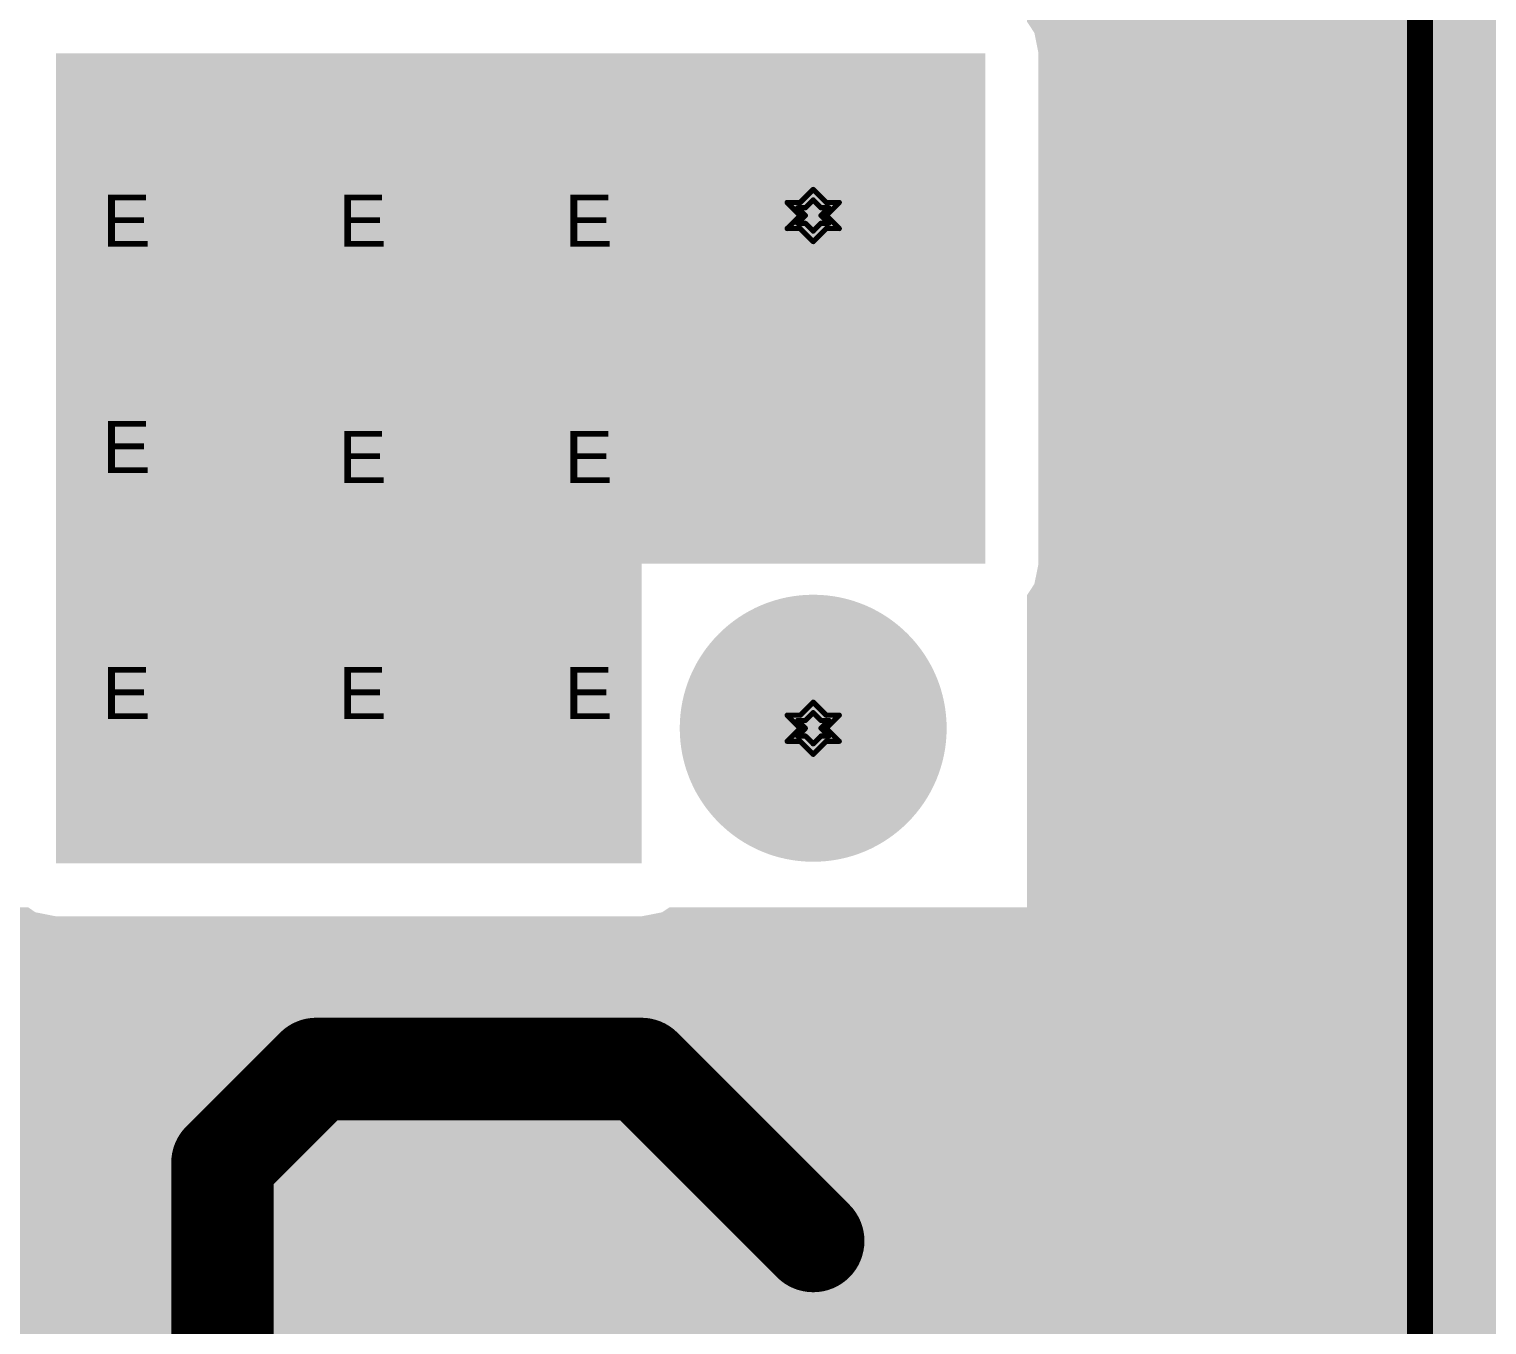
# Model space of a CAD drawing. Header units: inches. Extents: x 68 to 568, y 3 to 460.
# Drawn here: x 142.72 to 156.94, y 302.76 to 315.4 of the extents above; entities that cross this region are included whole.
import ezdxf

# ---------------------------------------------------------------- set-up
doc = ezdxf.new("R2010")
doc.units = ezdxf.units.IN
for name, color, linetype in [('Bottom Layer', 5, 'Continuous'), ('Bottom Solder', 6, 'Continuous'), ('Drill Drawing', 1, 'Continuous'), ('Layer 1', 16, 'Continuous'), ('Layer 2', 76, 'Continuous'), ('Multi-Layer', 9, 'Continuous'), ('Pad Holes', 156, 'Continuous'), ('Top Layer', 1, 'Continuous'), ('Top Overlay', 2, 'Continuous'), ('Top Solder', 216, 'Continuous'), ('Via Holes', 16, 'Continuous')]:
    doc.layers.add(name, color=color, linetype=linetype)
doc.styles.add('Arial', font='', dxfattribs={"height": 0.2})
doc.styles.get('Arial').set_extended_font_data('Arial')

# ---------------------------------------------------------------- blocks, each defined once
blk = doc.blocks.new('760895741_474')
at = {"layer": 'Bottom Layer'}
h = blk.add_hatch(color=5, dxfattribs=at)
edge = h.paths.add_edge_path()
edge.add_arc((17.5, 7.5), 1.2, 0, 360)
h = blk.add_hatch(color=5, dxfattribs=at)
edge = h.paths.add_edge_path()
edge.add_arc((17.5, 2.5), 1.2, 0, 360)
h = blk.add_hatch(color=5, dxfattribs=at)
edge = h.paths.add_edge_path()
edge.add_arc((17.5, -2.5), 1.2, 0, 360)
at = {"layer": 'Bottom Solder'}
h = blk.add_hatch(color=6, dxfattribs=at)
edge = h.paths.add_edge_path()
edge.add_arc((17.5, 7.5), 1.302, 0, 360)
h = blk.add_hatch(color=6, dxfattribs=at)
edge = h.paths.add_edge_path()
edge.add_arc((17.5, 2.5), 1.302, 0, 360)
h = blk.add_hatch(color=6, dxfattribs=at)
edge = h.paths.add_edge_path()
edge.add_arc((17.5, -2.5), 1.302, 0, 360)
at = {"layer": 'Layer 1'}
h = blk.add_hatch(color=16, dxfattribs=at)
edge = h.paths.add_edge_path()
edge.add_arc((17.5, 7.5), 1.2, 0, 360)
h = blk.add_hatch(color=16, dxfattribs=at)
edge = h.paths.add_edge_path()
edge.add_arc((17.5, 2.5), 1.2, 0, 360)
h = blk.add_hatch(color=16, dxfattribs=at)
edge = h.paths.add_edge_path()
edge.add_arc((17.5, -2.5), 1.2, 0, 360)
at = {"layer": 'Layer 2'}
h = blk.add_hatch(color=76, dxfattribs=at)
edge = h.paths.add_edge_path()
edge.add_arc((17.5, 7.5), 1.2, 0, 360)
h = blk.add_hatch(color=76, dxfattribs=at)
edge = h.paths.add_edge_path()
edge.add_arc((17.5, 2.5), 1.2, 0, 360)
h = blk.add_hatch(color=76, dxfattribs=at)
edge = h.paths.add_edge_path()
edge.add_arc((17.5, -2.5), 1.2, 0, 360)
at = {"layer": 'Multi-Layer'}
h = blk.add_hatch(color=9, dxfattribs=at)
edge = h.paths.add_edge_path()
edge.add_arc((17.5, 7.5), 1.2, 0, 360)
h = blk.add_hatch(color=9, dxfattribs=at)
edge = h.paths.add_edge_path()
edge.add_arc((17.5, 2.5), 1.2, 0, 360)
h = blk.add_hatch(color=9, dxfattribs=at)
edge = h.paths.add_edge_path()
edge.add_arc((17.5, -2.5), 1.2, 0, 360)
at = {"layer": 'Pad Holes'}
h = blk.add_hatch(color=7, dxfattribs=at)
edge = h.paths.add_edge_path()
edge.add_arc((17.5, 7.5), 0.6, 0, 360)
h = blk.add_hatch(color=7, dxfattribs=at)
edge = h.paths.add_edge_path()
edge.add_arc((17.5, 2.5), 0.6, 0, 360)
h = blk.add_hatch(color=7, dxfattribs=at)
edge = h.paths.add_edge_path()
edge.add_arc((17.5, -2.5), 0.6, 0, 360)
at = {"layer": 'Top Layer'}
h = blk.add_hatch(color=1, dxfattribs=at)
edge = h.paths.add_edge_path()
edge.add_arc((17.5, 7.5), 1.2, 0, 360)
h = blk.add_hatch(color=1, dxfattribs=at)
edge = h.paths.add_edge_path()
edge.add_arc((17.5, 2.5), 1.2, 0, 360)
h = blk.add_hatch(color=1, dxfattribs=at)
edge = h.paths.add_edge_path()
edge.add_arc((17.5, -2.5), 1.2, 0, 360)
at = {"layer": 'Top Solder'}
h = blk.add_hatch(color=216, dxfattribs=at)
edge = h.paths.add_edge_path()
edge.add_arc((17.5, 7.5), 1.302, 0, 360)
h = blk.add_hatch(color=216, dxfattribs=at)
edge = h.paths.add_edge_path()
edge.add_arc((17.5, 2.5), 1.302, 0, 360)
h = blk.add_hatch(color=216, dxfattribs=at)
edge = h.paths.add_edge_path()
edge.add_arc((17.5, -2.5), 1.302, 0, 360)
at = {"layer": 'Top Overlay'}
blk.add_lwpolyline([(23.419, -22.123, 0.254, 0.254, 0), (23.419, 22.123, 0.254, 0.254, 0)], format="xyseb", dxfattribs=at)

msp = doc.modelspace()

# ---------------------------------------------------------------- hatches: boundary and pattern name
at = {"layer": 'Bottom Layer'}
h = msp.add_hatch(color=5, dxfattribs=at)
edge = h.paths.add_edge_path()
edge.add_arc((143.648, 313.58), 0.3, 0, 360)
h = msp.add_hatch(color=5, dxfattribs=at)
edge = h.paths.add_edge_path()
edge.add_arc((145.951, 313.58), 0.3, 0, 360)
h = msp.add_hatch(color=5, dxfattribs=at)
edge = h.paths.add_edge_path()
edge.add_arc((148.158, 313.58), 0.3, 0, 360)
h = msp.add_hatch(color=5, dxfattribs=at)
edge = h.paths.add_edge_path()
edge.add_arc((143.648, 311.373), 0.3, 0, 360)
h = msp.add_hatch(color=5, dxfattribs=at)
edge = h.paths.add_edge_path()
edge.add_arc((145.951, 311.277), 0.3, 0, 360)
h = msp.add_hatch(color=5, dxfattribs=at)
edge = h.paths.add_edge_path()
edge.add_arc((148.158, 311.277), 0.3, 0, 360)
h = msp.add_hatch(color=5, dxfattribs=at)
edge = h.paths.add_edge_path()
edge.add_arc((143.648, 308.974), 0.3, 0, 360)
h = msp.add_hatch(color=5, dxfattribs=at)
edge = h.paths.add_edge_path()
edge.add_arc((145.951, 308.974), 0.3, 0, 360)
h = msp.add_hatch(color=5, dxfattribs=at)
edge = h.paths.add_edge_path()
edge.add_arc((148.158, 308.974), 0.3, 0, 360)
at = {"layer": 'Bottom Solder'}
h = msp.add_hatch(color=6, dxfattribs=at)
edge = h.paths.add_edge_path()
edge.add_arc((143.648, 313.58), 0.402, 0, 360)
h = msp.add_hatch(color=6, dxfattribs=at)
edge = h.paths.add_edge_path()
edge.add_arc((145.951, 313.58), 0.402, 0, 360)
h = msp.add_hatch(color=6, dxfattribs=at)
edge = h.paths.add_edge_path()
edge.add_arc((148.158, 313.58), 0.402, 0, 360)
h = msp.add_hatch(color=6, dxfattribs=at)
edge = h.paths.add_edge_path()
edge.add_arc((143.648, 311.373), 0.402, 0, 360)
h = msp.add_hatch(color=6, dxfattribs=at)
edge = h.paths.add_edge_path()
edge.add_arc((145.951, 311.277), 0.402, 0, 360)
h = msp.add_hatch(color=6, dxfattribs=at)
edge = h.paths.add_edge_path()
edge.add_arc((148.158, 311.277), 0.402, 0, 360)
h = msp.add_hatch(color=6, dxfattribs=at)
edge = h.paths.add_edge_path()
edge.add_arc((143.648, 308.974), 0.402, 0, 360)
h = msp.add_hatch(color=6, dxfattribs=at)
edge = h.paths.add_edge_path()
edge.add_arc((145.951, 308.974), 0.402, 0, 360)
h = msp.add_hatch(color=6, dxfattribs=at)
edge = h.paths.add_edge_path()
edge.add_arc((148.158, 308.974), 0.402, 0, 360)
at = {"layer": 'Layer 1'}
h = msp.add_hatch(color=16, dxfattribs=at)
edge = h.paths.add_edge_path()
edge.add_arc((143.648, 313.58), 0.3, 0, 360)
h = msp.add_hatch(color=16, dxfattribs=at)
edge = h.paths.add_edge_path()
edge.add_arc((145.951, 313.58), 0.3, 0, 360)
h = msp.add_hatch(color=16, dxfattribs=at)
edge = h.paths.add_edge_path()
edge.add_arc((148.158, 313.58), 0.3, 0, 360)
h = msp.add_hatch(color=16, dxfattribs=at)
edge = h.paths.add_edge_path()
edge.add_arc((143.648, 311.373), 0.3, 0, 360)
h = msp.add_hatch(color=16, dxfattribs=at)
edge = h.paths.add_edge_path()
edge.add_arc((145.951, 311.277), 0.3, 0, 360)
h = msp.add_hatch(color=16, dxfattribs=at)
edge = h.paths.add_edge_path()
edge.add_arc((148.158, 311.277), 0.3, 0, 360)
h = msp.add_hatch(color=16, dxfattribs=at)
edge = h.paths.add_edge_path()
edge.add_arc((143.648, 308.974), 0.3, 0, 360)
h = msp.add_hatch(color=16, dxfattribs=at)
edge = h.paths.add_edge_path()
edge.add_arc((145.951, 308.974), 0.3, 0, 360)
h = msp.add_hatch(color=16, dxfattribs=at)
edge = h.paths.add_edge_path()
edge.add_arc((148.158, 308.974), 0.3, 0, 360)
at = {"layer": 'Layer 2'}
h = msp.add_hatch(color=76, dxfattribs=at)
edge = h.paths.add_edge_path()
edge.add_arc((143.648, 313.58), 0.3, 0, 360)
h = msp.add_hatch(color=76, dxfattribs=at)
edge = h.paths.add_edge_path()
edge.add_arc((145.951, 313.58), 0.3, 0, 360)
h = msp.add_hatch(color=76, dxfattribs=at)
edge = h.paths.add_edge_path()
edge.add_arc((148.158, 313.58), 0.3, 0, 360)
h = msp.add_hatch(color=76, dxfattribs=at)
edge = h.paths.add_edge_path()
edge.add_arc((143.648, 311.373), 0.3, 0, 360)
h = msp.add_hatch(color=76, dxfattribs=at)
edge = h.paths.add_edge_path()
edge.add_arc((145.951, 311.277), 0.3, 0, 360)
h = msp.add_hatch(color=76, dxfattribs=at)
edge = h.paths.add_edge_path()
edge.add_arc((148.158, 311.277), 0.3, 0, 360)
h = msp.add_hatch(color=76, dxfattribs=at)
edge = h.paths.add_edge_path()
edge.add_arc((143.648, 308.974), 0.3, 0, 360)
h = msp.add_hatch(color=76, dxfattribs=at)
edge = h.paths.add_edge_path()
edge.add_arc((145.951, 308.974), 0.3, 0, 360)
h = msp.add_hatch(color=76, dxfattribs=at)
edge = h.paths.add_edge_path()
edge.add_arc((148.158, 308.974), 0.3, 0, 360)
at = {"layer": 'Top Layer'}
h = msp.add_hatch(color=1, dxfattribs=at)
h.paths.add_polyline_path([(174.828, 325.78), (174.828, 322.308), (177.343, 322.308), (177.343, 314.757), (164.89, 314.757), (164.89, 314.95), (164.372, 314.95), (164.372, 314.757), (160.401, 314.757), (160.401, 303.351), (157.354, 300.304), (136.296, 300.304), (136.296, 325.781), (174.828, 325.781)])
h.paths.add_polyline_path([(150.537, 325.327), (150.193, 325.327), (149.855, 325.26), (149.537, 325.128), (149.251, 324.937), (149.008, 324.694), (148.817, 324.407), (148.685, 324.09), (148.618, 323.752), (148.618, 323.58), (148.618, 323.408), (148.685, 323.07), (148.817, 322.752), (149.008, 322.466), (149.251, 322.223), (149.537, 322.032), (149.855, 321.9), (150.193, 321.833), (150.537, 321.833), (150.875, 321.9), (151.192, 322.032), (151.479, 322.223), (151.722, 322.466), (151.913, 322.752), (152.045, 323.07), (152.112, 323.408), (152.112, 323.58), (152.112, 323.752), (152.045, 324.09), (151.913, 324.407), (151.722, 324.694), (151.479, 324.937), (151.192, 325.128), (150.875, 325.26)], flags=0)
h.paths.add_polyline_path([(150.537, 320.327), (150.193, 320.327), (149.855, 320.26), (149.537, 320.128), (149.251, 319.937), (149.008, 319.694), (148.817, 319.407), (148.685, 319.09), (148.618, 318.752), (148.618, 318.58), (148.618, 318.408), (148.685, 318.07), (148.817, 317.752), (149.008, 317.466), (149.251, 317.223), (149.537, 317.032), (149.855, 316.9), (150.193, 316.833), (150.537, 316.833), (150.875, 316.9), (151.192, 317.032), (151.479, 317.223), (151.722, 317.466), (151.913, 317.752), (152.045, 318.07), (152.112, 318.408), (152.112, 318.58), (152.112, 318.752), (152.045, 319.09), (151.913, 319.407), (151.722, 319.694), (151.479, 319.937), (151.192, 320.128), (150.875, 320.26)], flags=0)
h.paths.add_polyline_path([(152.045, 315.681), (142.977, 315.681), (142.778, 315.642), (142.67, 315.57), (142.57, 315.57), (142.57, 315.469), (142.498, 315.361), (142.459, 315.163), (142.459, 310.185), (142.459, 307.264), (142.498, 307.066), (142.57, 306.958), (142.57, 306.832), (142.708, 306.832), (142.778, 306.785), (142.977, 306.746), (148.692, 306.746), (148.89, 306.785), (148.96, 306.832), (152.451, 306.832), (152.451, 309.878), (152.523, 309.987), (152.563, 310.185), (152.563, 315.163), (152.523, 315.361), (152.451, 315.47), (152.451, 315.57), (152.351, 315.57), (152.243, 315.642)], flags=0)
for points in [[(142.977, 307.264), (148.692, 307.264), (148.692, 315.163), (142.977, 315.163)], [(142.977, 310.185), (152.045, 310.185), (152.045, 315.163), (142.977, 315.163)]]:
    msp.add_hatch(color=1, dxfattribs=at).paths.add_polyline_path(points)
h = msp.add_hatch(color=1, dxfattribs=at)
edge = h.paths.add_edge_path()
edge.add_arc((143.648, 313.58), 0.3, 0, 360)
h = msp.add_hatch(color=1, dxfattribs=at)
edge = h.paths.add_edge_path()
edge.add_arc((145.951, 313.58), 0.3, 0, 360)
h = msp.add_hatch(color=1, dxfattribs=at)
edge = h.paths.add_edge_path()
edge.add_arc((148.158, 313.58), 0.3, 0, 360)
h = msp.add_hatch(color=1, dxfattribs=at)
edge = h.paths.add_edge_path()
edge.add_arc((143.648, 311.373), 0.3, 0, 360)
h = msp.add_hatch(color=1, dxfattribs=at)
edge = h.paths.add_edge_path()
edge.add_arc((145.951, 311.277), 0.3, 0, 360)
h = msp.add_hatch(color=1, dxfattribs=at)
edge = h.paths.add_edge_path()
edge.add_arc((148.158, 311.277), 0.3, 0, 360)
h = msp.add_hatch(color=1, dxfattribs=at)
edge = h.paths.add_edge_path()
edge.add_arc((143.648, 308.974), 0.3, 0, 360)
h = msp.add_hatch(color=1, dxfattribs=at)
edge = h.paths.add_edge_path()
edge.add_arc((145.951, 308.974), 0.3, 0, 360)
h = msp.add_hatch(color=1, dxfattribs=at)
edge = h.paths.add_edge_path()
edge.add_arc((148.158, 308.974), 0.3, 0, 360)
at = {"layer": 'Top Solder'}
h = msp.add_hatch(color=216, dxfattribs=at)
edge = h.paths.add_edge_path()
edge.add_arc((143.648, 313.58), 0.402, 0, 360)
h = msp.add_hatch(color=216, dxfattribs=at)
edge = h.paths.add_edge_path()
edge.add_arc((145.951, 313.58), 0.402, 0, 360)
h = msp.add_hatch(color=216, dxfattribs=at)
edge = h.paths.add_edge_path()
edge.add_arc((148.158, 313.58), 0.402, 0, 360)
h = msp.add_hatch(color=216, dxfattribs=at)
edge = h.paths.add_edge_path()
edge.add_arc((143.648, 311.373), 0.402, 0, 360)
h = msp.add_hatch(color=216, dxfattribs=at)
edge = h.paths.add_edge_path()
edge.add_arc((145.951, 311.277), 0.402, 0, 360)
h = msp.add_hatch(color=216, dxfattribs=at)
edge = h.paths.add_edge_path()
edge.add_arc((148.158, 311.277), 0.402, 0, 360)
h = msp.add_hatch(color=216, dxfattribs=at)
edge = h.paths.add_edge_path()
edge.add_arc((143.648, 308.974), 0.402, 0, 360)
h = msp.add_hatch(color=216, dxfattribs=at)
edge = h.paths.add_edge_path()
edge.add_arc((145.951, 308.974), 0.402, 0, 360)
h = msp.add_hatch(color=216, dxfattribs=at)
edge = h.paths.add_edge_path()
edge.add_arc((148.158, 308.974), 0.402, 0, 360)
at = {"layer": 'Via Holes'}
h = msp.add_hatch(color=7, dxfattribs=at)
edge = h.paths.add_edge_path()
edge.add_arc((143.648, 313.58), 0.15, 0, 360)
h = msp.add_hatch(color=7, dxfattribs=at)
edge = h.paths.add_edge_path()
edge.add_arc((145.951, 313.58), 0.15, 0, 360)
h = msp.add_hatch(color=7, dxfattribs=at)
edge = h.paths.add_edge_path()
edge.add_arc((148.158, 313.58), 0.15, 0, 360)
h = msp.add_hatch(color=7, dxfattribs=at)
edge = h.paths.add_edge_path()
edge.add_arc((143.648, 311.373), 0.15, 0, 360)
h = msp.add_hatch(color=7, dxfattribs=at)
edge = h.paths.add_edge_path()
edge.add_arc((145.951, 311.277), 0.15, 0, 360)
h = msp.add_hatch(color=7, dxfattribs=at)
edge = h.paths.add_edge_path()
edge.add_arc((148.158, 311.277), 0.15, 0, 360)
h = msp.add_hatch(color=7, dxfattribs=at)
edge = h.paths.add_edge_path()
edge.add_arc((143.648, 308.974), 0.15, 0, 360)
h = msp.add_hatch(color=7, dxfattribs=at)
edge = h.paths.add_edge_path()
edge.add_arc((145.951, 308.974), 0.15, 0, 360)
h = msp.add_hatch(color=7, dxfattribs=at)
edge = h.paths.add_edge_path()
edge.add_arc((148.158, 308.974), 0.15, 0, 360)

# ---------------------------------------------------------------- linework, layer by layer
at = {"layer": 'Bottom Layer'}
for points in [[(144.602, 304.343, 1, 1, 0), (145.517, 305.257, 1, 1, 0)], [(145.517, 305.257, 1, 1, 0), (148.688, 305.257, 1, 1, 0)], [(148.688, 305.257, 1, 1, 0), (150.365, 303.58, 1, 1, 0)], [(144.602, 286.696, 1, 1, 0), (144.602, 304.343, 1, 1, 0)]]:
    msp.add_lwpolyline(points, format="xyseb", dxfattribs=at)
for points in [[(145.267, 305.257, 0.5, 0.5, 1), (145.767, 305.257, 0.5, 0.5, 1)], [(145.267, 305.257, 0.5, 0.5, 1), (145.767, 305.257, 0.5, 0.5, 1)], [(148.438, 305.257, 0.5, 0.5, 1), (148.938, 305.257, 0.5, 0.5, 1)], [(148.438, 305.257, 0.5, 0.5, 1), (148.938, 305.257, 0.5, 0.5, 1)], [(144.352, 304.343, 0.5, 0.5, 1), (144.852, 304.343, 0.5, 0.5, 1)], [(144.352, 304.343, 0.5, 0.5, 1), (144.852, 304.343, 0.5, 0.5, 1)], [(150.115, 303.58, 0.5, 0.5, 1), (150.615, 303.58, 0.5, 0.5, 1)]]:
    msp.add_lwpolyline(points, format="xyseb", close=True, dxfattribs=at)
at = {"layer": 'Drill Drawing'}
for points in [[(150.111, 313.707, 0.0508, 0.0508, 0), (150.238, 313.58, 0.0508, 0.0508, 0)], [(150.111, 313.707, 0.0508, 0.0508, 0), (150.238, 313.707, 0.0508, 0.0508, 0)], [(150.238, 313.707, 0.0508, 0.0508, 0), (150.365, 313.834, 0.0508, 0.0508, 0)], [(150.289, 313.656, 0.0508, 0.0508, 0), (150.365, 313.732, 0.0508, 0.0508, 0)], [(150.365, 313.834, 0.0508, 0.0508, 0), (150.492, 313.707, 0.0508, 0.0508, 0)], [(150.365, 313.732, 0.0508, 0.0508, 0), (150.441, 313.656, 0.0508, 0.0508, 0)], [(150.492, 313.707, 0.0508, 0.0508, 0), (150.619, 313.707, 0.0508, 0.0508, 0)], [(150.492, 313.58, 0.0508, 0.0508, 0), (150.619, 313.707, 0.0508, 0.0508, 0)], [(150.111, 313.453, 0.0508, 0.0508, 0), (150.238, 313.58, 0.0508, 0.0508, 0)], [(150.213, 313.656, 0.0508, 0.0508, 0), (150.289, 313.58, 0.0508, 0.0508, 0)], [(150.213, 313.656, 0.0508, 0.0508, 0), (150.289, 313.656, 0.0508, 0.0508, 0)], [(150.213, 313.504, 0.0508, 0.0508, 0), (150.289, 313.58, 0.0508, 0.0508, 0)], [(150.441, 313.656, 0.0508, 0.0508, 0), (150.517, 313.656, 0.0508, 0.0508, 0)], [(150.441, 313.58, 0.0508, 0.0508, 0), (150.517, 313.656, 0.0508, 0.0508, 0)], [(150.441, 313.58, 0.0508, 0.0508, 0), (150.517, 313.504, 0.0508, 0.0508, 0)], [(150.492, 313.58, 0.0508, 0.0508, 0), (150.619, 313.453, 0.0508, 0.0508, 0)], [(150.111, 313.453, 0.0508, 0.0508, 0), (150.238, 313.453, 0.0508, 0.0508, 0)], [(150.213, 313.504, 0.0508, 0.0508, 0), (150.289, 313.504, 0.0508, 0.0508, 0)], [(150.238, 313.453, 0.0508, 0.0508, 0), (150.365, 313.326, 0.0508, 0.0508, 0)], [(150.289, 313.504, 0.0508, 0.0508, 0), (150.365, 313.428, 0.0508, 0.0508, 0)], [(150.365, 313.428, 0.0508, 0.0508, 0), (150.441, 313.504, 0.0508, 0.0508, 0)], [(150.365, 313.326, 0.0508, 0.0508, 0), (150.492, 313.453, 0.0508, 0.0508, 0)], [(150.441, 313.504, 0.0508, 0.0508, 0), (150.517, 313.504, 0.0508, 0.0508, 0)], [(150.492, 313.453, 0.0508, 0.0508, 0), (150.619, 313.453, 0.0508, 0.0508, 0)], [(150.238, 308.707, 0.0508, 0.0508, 0), (150.365, 308.834, 0.0508, 0.0508, 0)], [(150.289, 308.656, 0.0508, 0.0508, 0), (150.365, 308.732, 0.0508, 0.0508, 0)], [(150.365, 308.834, 0.0508, 0.0508, 0), (150.492, 308.707, 0.0508, 0.0508, 0)], [(150.365, 308.732, 0.0508, 0.0508, 0), (150.441, 308.656, 0.0508, 0.0508, 0)], [(150.111, 308.707, 0.0508, 0.0508, 0), (150.238, 308.58, 0.0508, 0.0508, 0)], [(150.111, 308.707, 0.0508, 0.0508, 0), (150.238, 308.707, 0.0508, 0.0508, 0)], [(150.111, 308.453, 0.0508, 0.0508, 0), (150.238, 308.58, 0.0508, 0.0508, 0)], [(150.213, 308.656, 0.0508, 0.0508, 0), (150.289, 308.58, 0.0508, 0.0508, 0)], [(150.213, 308.656, 0.0508, 0.0508, 0), (150.289, 308.656, 0.0508, 0.0508, 0)], [(150.213, 308.504, 0.0508, 0.0508, 0), (150.289, 308.58, 0.0508, 0.0508, 0)], [(150.441, 308.656, 0.0508, 0.0508, 0), (150.517, 308.656, 0.0508, 0.0508, 0)], [(150.441, 308.58, 0.0508, 0.0508, 0), (150.517, 308.656, 0.0508, 0.0508, 0)], [(150.441, 308.58, 0.0508, 0.0508, 0), (150.517, 308.504, 0.0508, 0.0508, 0)], [(150.492, 308.707, 0.0508, 0.0508, 0), (150.619, 308.707, 0.0508, 0.0508, 0)], [(150.492, 308.58, 0.0508, 0.0508, 0), (150.619, 308.707, 0.0508, 0.0508, 0)], [(150.492, 308.58, 0.0508, 0.0508, 0), (150.619, 308.453, 0.0508, 0.0508, 0)], [(150.111, 308.453, 0.0508, 0.0508, 0), (150.238, 308.453, 0.0508, 0.0508, 0)], [(150.213, 308.504, 0.0508, 0.0508, 0), (150.289, 308.504, 0.0508, 0.0508, 0)], [(150.238, 308.453, 0.0508, 0.0508, 0), (150.365, 308.326, 0.0508, 0.0508, 0)], [(150.289, 308.504, 0.0508, 0.0508, 0), (150.365, 308.428, 0.0508, 0.0508, 0)], [(150.365, 308.428, 0.0508, 0.0508, 0), (150.441, 308.504, 0.0508, 0.0508, 0)], [(150.365, 308.326, 0.0508, 0.0508, 0), (150.492, 308.453, 0.0508, 0.0508, 0)], [(150.441, 308.504, 0.0508, 0.0508, 0), (150.517, 308.504, 0.0508, 0.0508, 0)], [(150.492, 308.453, 0.0508, 0.0508, 0), (150.619, 308.453, 0.0508, 0.0508, 0)], [(150.238, 303.707, 0.0508, 0.0508, 0), (150.365, 303.834, 0.0508, 0.0508, 0)], [(150.365, 303.834, 0.0508, 0.0508, 0), (150.492, 303.707, 0.0508, 0.0508, 0)], [(150.111, 303.707, 0.0508, 0.0508, 0), (150.238, 303.58, 0.0508, 0.0508, 0)], [(150.111, 303.707, 0.0508, 0.0508, 0), (150.238, 303.707, 0.0508, 0.0508, 0)], [(150.213, 303.656, 0.0508, 0.0508, 0), (150.289, 303.58, 0.0508, 0.0508, 0)], [(150.213, 303.656, 0.0508, 0.0508, 0), (150.289, 303.656, 0.0508, 0.0508, 0)], [(150.289, 303.656, 0.0508, 0.0508, 0), (150.365, 303.732, 0.0508, 0.0508, 0)], [(150.365, 303.732, 0.0508, 0.0508, 0), (150.441, 303.656, 0.0508, 0.0508, 0)], [(150.441, 303.656, 0.0508, 0.0508, 0), (150.517, 303.656, 0.0508, 0.0508, 0)], [(150.441, 303.58, 0.0508, 0.0508, 0), (150.517, 303.656, 0.0508, 0.0508, 0)], [(150.492, 303.707, 0.0508, 0.0508, 0), (150.619, 303.707, 0.0508, 0.0508, 0)], [(150.492, 303.58, 0.0508, 0.0508, 0), (150.619, 303.707, 0.0508, 0.0508, 0)], [(150.111, 303.453, 0.0508, 0.0508, 0), (150.238, 303.58, 0.0508, 0.0508, 0)], [(150.213, 303.504, 0.0508, 0.0508, 0), (150.289, 303.58, 0.0508, 0.0508, 0)], [(150.213, 303.504, 0.0508, 0.0508, 0), (150.289, 303.504, 0.0508, 0.0508, 0)], [(150.289, 303.504, 0.0508, 0.0508, 0), (150.365, 303.428, 0.0508, 0.0508, 0)], [(150.365, 303.428, 0.0508, 0.0508, 0), (150.441, 303.504, 0.0508, 0.0508, 0)], [(150.441, 303.58, 0.0508, 0.0508, 0), (150.517, 303.504, 0.0508, 0.0508, 0)], [(150.441, 303.504, 0.0508, 0.0508, 0), (150.517, 303.504, 0.0508, 0.0508, 0)], [(150.492, 303.58, 0.0508, 0.0508, 0), (150.619, 303.453, 0.0508, 0.0508, 0)], [(150.111, 303.453, 0.0508, 0.0508, 0), (150.238, 303.453, 0.0508, 0.0508, 0)], [(150.238, 303.453, 0.0508, 0.0508, 0), (150.365, 303.326, 0.0508, 0.0508, 0)], [(150.365, 303.326, 0.0508, 0.0508, 0), (150.492, 303.453, 0.0508, 0.0508, 0)], [(150.492, 303.453, 0.0508, 0.0508, 0), (150.619, 303.453, 0.0508, 0.0508, 0)]]:
    msp.add_lwpolyline(points, format="xyseb", dxfattribs=at)
for points in [[(150.098, 313.707, 0.0254, 0.0254, 1), (150.124, 313.707, 0.0254, 0.0254, 1)], [(150.098, 313.707, 0.0254, 0.0254, 1), (150.124, 313.707, 0.0254, 0.0254, 1)], [(150.225, 313.707, 0.0254, 0.0254, 1), (150.251, 313.707, 0.0254, 0.0254, 1)], [(150.225, 313.707, 0.0254, 0.0254, 1), (150.251, 313.707, 0.0254, 0.0254, 1)], [(150.352, 313.834, 0.0254, 0.0254, 1), (150.378, 313.834, 0.0254, 0.0254, 1)], [(150.352, 313.834, 0.0254, 0.0254, 1), (150.378, 313.834, 0.0254, 0.0254, 1)], [(150.352, 313.732, 0.0254, 0.0254, 1), (150.378, 313.732, 0.0254, 0.0254, 1)], [(150.352, 313.732, 0.0254, 0.0254, 1), (150.378, 313.732, 0.0254, 0.0254, 1)], [(150.479, 313.707, 0.0254, 0.0254, 1), (150.505, 313.707, 0.0254, 0.0254, 1)], [(150.479, 313.707, 0.0254, 0.0254, 1), (150.505, 313.707, 0.0254, 0.0254, 1)], [(150.606, 313.707, 0.0254, 0.0254, 1), (150.632, 313.707, 0.0254, 0.0254, 1)], [(150.606, 313.707, 0.0254, 0.0254, 1), (150.632, 313.707, 0.0254, 0.0254, 1)], [(150.2, 313.656, 0.0254, 0.0254, 1), (150.225, 313.656, 0.0254, 0.0254, 1)], [(150.2, 313.656, 0.0254, 0.0254, 1), (150.225, 313.656, 0.0254, 0.0254, 1)], [(150.225, 313.58, 0.0254, 0.0254, 1), (150.251, 313.58, 0.0254, 0.0254, 1)], [(150.225, 313.58, 0.0254, 0.0254, 1), (150.251, 313.58, 0.0254, 0.0254, 1)], [(150.276, 313.656, 0.0254, 0.0254, 1), (150.301, 313.656, 0.0254, 0.0254, 1)], [(150.276, 313.656, 0.0254, 0.0254, 1), (150.301, 313.656, 0.0254, 0.0254, 1)], [(150.276, 313.58, 0.0254, 0.0254, 1), (150.301, 313.58, 0.0254, 0.0254, 1)], [(150.276, 313.58, 0.0254, 0.0254, 1), (150.301, 313.58, 0.0254, 0.0254, 1)], [(150.428, 313.656, 0.0254, 0.0254, 1), (150.454, 313.656, 0.0254, 0.0254, 1)], [(150.428, 313.656, 0.0254, 0.0254, 1), (150.454, 313.656, 0.0254, 0.0254, 1)], [(150.428, 313.58, 0.0254, 0.0254, 1), (150.454, 313.58, 0.0254, 0.0254, 1)], [(150.428, 313.58, 0.0254, 0.0254, 1), (150.454, 313.58, 0.0254, 0.0254, 1)], [(150.479, 313.58, 0.0254, 0.0254, 1), (150.505, 313.58, 0.0254, 0.0254, 1)], [(150.479, 313.58, 0.0254, 0.0254, 1), (150.505, 313.58, 0.0254, 0.0254, 1)], [(150.505, 313.656, 0.0254, 0.0254, 1), (150.53, 313.656, 0.0254, 0.0254, 1)], [(150.505, 313.656, 0.0254, 0.0254, 1), (150.53, 313.656, 0.0254, 0.0254, 1)], [(150.098, 313.453, 0.0254, 0.0254, 1), (150.124, 313.453, 0.0254, 0.0254, 1)], [(150.098, 313.453, 0.0254, 0.0254, 1), (150.124, 313.453, 0.0254, 0.0254, 1)], [(150.2, 313.504, 0.0254, 0.0254, 1), (150.225, 313.504, 0.0254, 0.0254, 1)], [(150.2, 313.504, 0.0254, 0.0254, 1), (150.225, 313.504, 0.0254, 0.0254, 1)], [(150.225, 313.453, 0.0254, 0.0254, 1), (150.251, 313.453, 0.0254, 0.0254, 1)], [(150.225, 313.453, 0.0254, 0.0254, 1), (150.251, 313.453, 0.0254, 0.0254, 1)], [(150.276, 313.504, 0.0254, 0.0254, 1), (150.301, 313.504, 0.0254, 0.0254, 1)], [(150.276, 313.504, 0.0254, 0.0254, 1), (150.301, 313.504, 0.0254, 0.0254, 1)], [(150.352, 313.428, 0.0254, 0.0254, 1), (150.378, 313.428, 0.0254, 0.0254, 1)], [(150.352, 313.428, 0.0254, 0.0254, 1), (150.378, 313.428, 0.0254, 0.0254, 1)], [(150.428, 313.504, 0.0254, 0.0254, 1), (150.454, 313.504, 0.0254, 0.0254, 1)], [(150.428, 313.504, 0.0254, 0.0254, 1), (150.454, 313.504, 0.0254, 0.0254, 1)], [(150.479, 313.453, 0.0254, 0.0254, 1), (150.505, 313.453, 0.0254, 0.0254, 1)], [(150.479, 313.453, 0.0254, 0.0254, 1), (150.505, 313.453, 0.0254, 0.0254, 1)], [(150.505, 313.504, 0.0254, 0.0254, 1), (150.53, 313.504, 0.0254, 0.0254, 1)], [(150.505, 313.504, 0.0254, 0.0254, 1), (150.53, 313.504, 0.0254, 0.0254, 1)], [(150.606, 313.453, 0.0254, 0.0254, 1), (150.632, 313.453, 0.0254, 0.0254, 1)], [(150.606, 313.453, 0.0254, 0.0254, 1), (150.632, 313.453, 0.0254, 0.0254, 1)], [(150.352, 313.326, 0.0254, 0.0254, 1), (150.378, 313.326, 0.0254, 0.0254, 1)], [(150.352, 313.326, 0.0254, 0.0254, 1), (150.378, 313.326, 0.0254, 0.0254, 1)], [(150.352, 308.834, 0.0254, 0.0254, 1), (150.378, 308.834, 0.0254, 0.0254, 1)], [(150.352, 308.834, 0.0254, 0.0254, 1), (150.378, 308.834, 0.0254, 0.0254, 1)], [(150.352, 308.732, 0.0254, 0.0254, 1), (150.378, 308.732, 0.0254, 0.0254, 1)], [(150.352, 308.732, 0.0254, 0.0254, 1), (150.378, 308.732, 0.0254, 0.0254, 1)], [(150.098, 308.707, 0.0254, 0.0254, 1), (150.124, 308.707, 0.0254, 0.0254, 1)], [(150.098, 308.707, 0.0254, 0.0254, 1), (150.124, 308.707, 0.0254, 0.0254, 1)], [(150.2, 308.656, 0.0254, 0.0254, 1), (150.225, 308.656, 0.0254, 0.0254, 1)], [(150.2, 308.656, 0.0254, 0.0254, 1), (150.225, 308.656, 0.0254, 0.0254, 1)], [(150.225, 308.707, 0.0254, 0.0254, 1), (150.251, 308.707, 0.0254, 0.0254, 1)], [(150.225, 308.707, 0.0254, 0.0254, 1), (150.251, 308.707, 0.0254, 0.0254, 1)], [(150.225, 308.58, 0.0254, 0.0254, 1), (150.251, 308.58, 0.0254, 0.0254, 1)], [(150.225, 308.58, 0.0254, 0.0254, 1), (150.251, 308.58, 0.0254, 0.0254, 1)], [(150.276, 308.656, 0.0254, 0.0254, 1), (150.301, 308.656, 0.0254, 0.0254, 1)], [(150.276, 308.656, 0.0254, 0.0254, 1), (150.301, 308.656, 0.0254, 0.0254, 1)], [(150.276, 308.58, 0.0254, 0.0254, 1), (150.301, 308.58, 0.0254, 0.0254, 1)], [(150.276, 308.58, 0.0254, 0.0254, 1), (150.301, 308.58, 0.0254, 0.0254, 1)], [(150.428, 308.656, 0.0254, 0.0254, 1), (150.454, 308.656, 0.0254, 0.0254, 1)], [(150.428, 308.656, 0.0254, 0.0254, 1), (150.454, 308.656, 0.0254, 0.0254, 1)], [(150.428, 308.58, 0.0254, 0.0254, 1), (150.454, 308.58, 0.0254, 0.0254, 1)], [(150.428, 308.58, 0.0254, 0.0254, 1), (150.454, 308.58, 0.0254, 0.0254, 1)], [(150.479, 308.707, 0.0254, 0.0254, 1), (150.505, 308.707, 0.0254, 0.0254, 1)], [(150.479, 308.707, 0.0254, 0.0254, 1), (150.505, 308.707, 0.0254, 0.0254, 1)], [(150.479, 308.58, 0.0254, 0.0254, 1), (150.505, 308.58, 0.0254, 0.0254, 1)], [(150.479, 308.58, 0.0254, 0.0254, 1), (150.505, 308.58, 0.0254, 0.0254, 1)], [(150.505, 308.656, 0.0254, 0.0254, 1), (150.53, 308.656, 0.0254, 0.0254, 1)], [(150.505, 308.656, 0.0254, 0.0254, 1), (150.53, 308.656, 0.0254, 0.0254, 1)], [(150.606, 308.707, 0.0254, 0.0254, 1), (150.632, 308.707, 0.0254, 0.0254, 1)], [(150.606, 308.707, 0.0254, 0.0254, 1), (150.632, 308.707, 0.0254, 0.0254, 1)], [(150.098, 308.453, 0.0254, 0.0254, 1), (150.124, 308.453, 0.0254, 0.0254, 1)], [(150.098, 308.453, 0.0254, 0.0254, 1), (150.124, 308.453, 0.0254, 0.0254, 1)], [(150.2, 308.504, 0.0254, 0.0254, 1), (150.225, 308.504, 0.0254, 0.0254, 1)], [(150.2, 308.504, 0.0254, 0.0254, 1), (150.225, 308.504, 0.0254, 0.0254, 1)], [(150.225, 308.453, 0.0254, 0.0254, 1), (150.251, 308.453, 0.0254, 0.0254, 1)], [(150.225, 308.453, 0.0254, 0.0254, 1), (150.251, 308.453, 0.0254, 0.0254, 1)], [(150.276, 308.504, 0.0254, 0.0254, 1), (150.301, 308.504, 0.0254, 0.0254, 1)], [(150.276, 308.504, 0.0254, 0.0254, 1), (150.301, 308.504, 0.0254, 0.0254, 1)], [(150.428, 308.504, 0.0254, 0.0254, 1), (150.454, 308.504, 0.0254, 0.0254, 1)], [(150.428, 308.504, 0.0254, 0.0254, 1), (150.454, 308.504, 0.0254, 0.0254, 1)], [(150.479, 308.453, 0.0254, 0.0254, 1), (150.505, 308.453, 0.0254, 0.0254, 1)], [(150.479, 308.453, 0.0254, 0.0254, 1), (150.505, 308.453, 0.0254, 0.0254, 1)], [(150.505, 308.504, 0.0254, 0.0254, 1), (150.53, 308.504, 0.0254, 0.0254, 1)], [(150.505, 308.504, 0.0254, 0.0254, 1), (150.53, 308.504, 0.0254, 0.0254, 1)], [(150.606, 308.453, 0.0254, 0.0254, 1), (150.632, 308.453, 0.0254, 0.0254, 1)], [(150.606, 308.453, 0.0254, 0.0254, 1), (150.632, 308.453, 0.0254, 0.0254, 1)], [(150.352, 308.428, 0.0254, 0.0254, 1), (150.378, 308.428, 0.0254, 0.0254, 1)], [(150.352, 308.428, 0.0254, 0.0254, 1), (150.378, 308.428, 0.0254, 0.0254, 1)], [(150.352, 308.326, 0.0254, 0.0254, 1), (150.378, 308.326, 0.0254, 0.0254, 1)], [(150.352, 308.326, 0.0254, 0.0254, 1), (150.378, 308.326, 0.0254, 0.0254, 1)], [(150.352, 303.834, 0.0254, 0.0254, 1), (150.378, 303.834, 0.0254, 0.0254, 1)], [(150.352, 303.834, 0.0254, 0.0254, 1), (150.378, 303.834, 0.0254, 0.0254, 1)], [(150.098, 303.707, 0.0254, 0.0254, 1), (150.124, 303.707, 0.0254, 0.0254, 1)], [(150.098, 303.707, 0.0254, 0.0254, 1), (150.124, 303.707, 0.0254, 0.0254, 1)], [(150.2, 303.656, 0.0254, 0.0254, 1), (150.225, 303.656, 0.0254, 0.0254, 1)], [(150.2, 303.656, 0.0254, 0.0254, 1), (150.225, 303.656, 0.0254, 0.0254, 1)], [(150.225, 303.707, 0.0254, 0.0254, 1), (150.251, 303.707, 0.0254, 0.0254, 1)], [(150.225, 303.707, 0.0254, 0.0254, 1), (150.251, 303.707, 0.0254, 0.0254, 1)], [(150.276, 303.656, 0.0254, 0.0254, 1), (150.301, 303.656, 0.0254, 0.0254, 1)], [(150.276, 303.656, 0.0254, 0.0254, 1), (150.301, 303.656, 0.0254, 0.0254, 1)], [(150.352, 303.732, 0.0254, 0.0254, 1), (150.378, 303.732, 0.0254, 0.0254, 1)], [(150.352, 303.732, 0.0254, 0.0254, 1), (150.378, 303.732, 0.0254, 0.0254, 1)], [(150.428, 303.656, 0.0254, 0.0254, 1), (150.454, 303.656, 0.0254, 0.0254, 1)], [(150.428, 303.656, 0.0254, 0.0254, 1), (150.454, 303.656, 0.0254, 0.0254, 1)], [(150.479, 303.707, 0.0254, 0.0254, 1), (150.505, 303.707, 0.0254, 0.0254, 1)], [(150.479, 303.707, 0.0254, 0.0254, 1), (150.505, 303.707, 0.0254, 0.0254, 1)], [(150.505, 303.656, 0.0254, 0.0254, 1), (150.53, 303.656, 0.0254, 0.0254, 1)], [(150.505, 303.656, 0.0254, 0.0254, 1), (150.53, 303.656, 0.0254, 0.0254, 1)], [(150.606, 303.707, 0.0254, 0.0254, 1), (150.632, 303.707, 0.0254, 0.0254, 1)], [(150.606, 303.707, 0.0254, 0.0254, 1), (150.632, 303.707, 0.0254, 0.0254, 1)], [(150.2, 303.504, 0.0254, 0.0254, 1), (150.225, 303.504, 0.0254, 0.0254, 1)], [(150.2, 303.504, 0.0254, 0.0254, 1), (150.225, 303.504, 0.0254, 0.0254, 1)], [(150.225, 303.58, 0.0254, 0.0254, 1), (150.251, 303.58, 0.0254, 0.0254, 1)], [(150.225, 303.58, 0.0254, 0.0254, 1), (150.251, 303.58, 0.0254, 0.0254, 1)], [(150.276, 303.58, 0.0254, 0.0254, 1), (150.301, 303.58, 0.0254, 0.0254, 1)], [(150.276, 303.58, 0.0254, 0.0254, 1), (150.301, 303.58, 0.0254, 0.0254, 1)], [(150.276, 303.504, 0.0254, 0.0254, 1), (150.301, 303.504, 0.0254, 0.0254, 1)], [(150.276, 303.504, 0.0254, 0.0254, 1), (150.301, 303.504, 0.0254, 0.0254, 1)], [(150.428, 303.58, 0.0254, 0.0254, 1), (150.454, 303.58, 0.0254, 0.0254, 1)], [(150.428, 303.58, 0.0254, 0.0254, 1), (150.454, 303.58, 0.0254, 0.0254, 1)], [(150.428, 303.504, 0.0254, 0.0254, 1), (150.454, 303.504, 0.0254, 0.0254, 1)], [(150.428, 303.504, 0.0254, 0.0254, 1), (150.454, 303.504, 0.0254, 0.0254, 1)], [(150.479, 303.58, 0.0254, 0.0254, 1), (150.505, 303.58, 0.0254, 0.0254, 1)], [(150.479, 303.58, 0.0254, 0.0254, 1), (150.505, 303.58, 0.0254, 0.0254, 1)], [(150.505, 303.504, 0.0254, 0.0254, 1), (150.53, 303.504, 0.0254, 0.0254, 1)], [(150.505, 303.504, 0.0254, 0.0254, 1), (150.53, 303.504, 0.0254, 0.0254, 1)], [(150.098, 303.453, 0.0254, 0.0254, 1), (150.124, 303.453, 0.0254, 0.0254, 1)], [(150.098, 303.453, 0.0254, 0.0254, 1), (150.124, 303.453, 0.0254, 0.0254, 1)], [(150.225, 303.453, 0.0254, 0.0254, 1), (150.251, 303.453, 0.0254, 0.0254, 1)], [(150.225, 303.453, 0.0254, 0.0254, 1), (150.251, 303.453, 0.0254, 0.0254, 1)], [(150.352, 303.428, 0.0254, 0.0254, 1), (150.378, 303.428, 0.0254, 0.0254, 1)], [(150.352, 303.428, 0.0254, 0.0254, 1), (150.378, 303.428, 0.0254, 0.0254, 1)], [(150.352, 303.326, 0.0254, 0.0254, 1), (150.378, 303.326, 0.0254, 0.0254, 1)], [(150.352, 303.326, 0.0254, 0.0254, 1), (150.378, 303.326, 0.0254, 0.0254, 1)], [(150.479, 303.453, 0.0254, 0.0254, 1), (150.505, 303.453, 0.0254, 0.0254, 1)], [(150.479, 303.453, 0.0254, 0.0254, 1), (150.505, 303.453, 0.0254, 0.0254, 1)], [(150.606, 303.453, 0.0254, 0.0254, 1), (150.632, 303.453, 0.0254, 0.0254, 1)], [(150.606, 303.453, 0.0254, 0.0254, 1), (150.632, 303.453, 0.0254, 0.0254, 1)]]:
    msp.add_lwpolyline(points, format="xyseb", close=True, dxfattribs=at)

# ---------------------------------------------------------------- block references
msp.add_blockref('760895741_474', (132.865, 306.08))

# ---------------------------------------------------------------- texts
at = {"layer": 'Drill Drawing', "style": 'Arial'}
for p in [(143.428, 313.275), (145.731, 313.275), (147.938, 313.275), (143.428, 311.068), (145.731, 310.972), (147.938, 310.972), (143.428, 308.669), (145.731, 308.669), (147.938, 308.669)]:
    msp.add_text('E', height=0.508, dxfattribs=at).set_placement(p)

doc.saveas('drawing.dxf')
